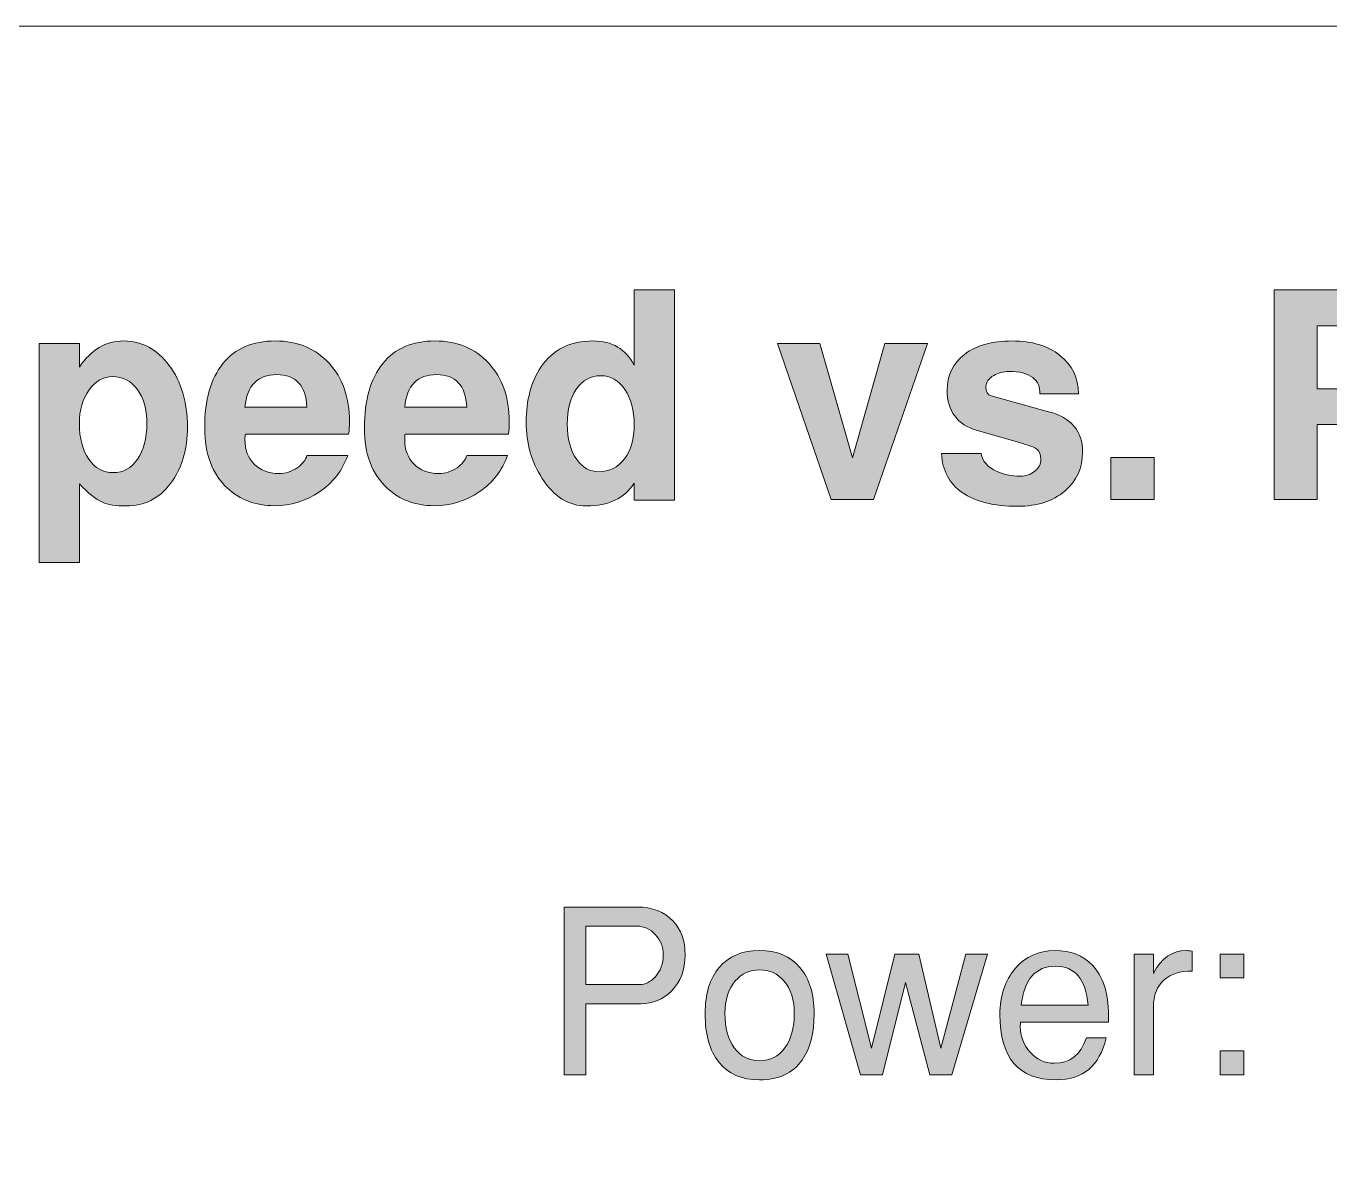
# Model space of a CAD drawing. Header units: inches. Extents: x 1.03 to 7.31, y -7.43 to -0.85.
# Drawn here: x 3.13 to 4.075, y -1.68 to -0.848 of the extents above; entities that cross this region are included whole.
import ezdxf

# ---------------------------------------------------------------- set-up
doc = ezdxf.new("R2010")
doc.units = ezdxf.units.IN
doc.header["$MEASUREMENT"] = 0
doc.layers.add('Layer 1', color=7, linetype='Continuous')

# ---------------------------------------------------------------- blocks, each defined once
blk = doc.blocks.new('block 18')
at = {"layer": 'Layer 1', "true_color": 0xed1f24}
h = blk.add_hatch(color=240, dxfattribs=at)
h.dxf.hatch_style = 2
edge = h.paths.add_edge_path()
edge.add_spline(control_points=[(3.60744, -1.5207), (3.60744, -1.53159), (3.60411, -1.54036), (3.59745, -1.54703), (3.59144, -1.55315), (3.58405, -1.5562), (3.57528, -1.5562), (3.57528, -1.5562), (3.53545, -1.5562), (3.53545, -1.5562), (3.53545, -1.5562), (3.53545, -1.6077), (3.53545, -1.6077), (3.53545, -1.6077), (3.51978, -1.6077), (3.51978, -1.6077), (3.51978, -1.6077), (3.51978, -1.4862), (3.51978, -1.4862), (3.51978, -1.4862), (3.57278, -1.4862), (3.57278, -1.4862), (3.58367, -1.4862), (3.59228, -1.48954), (3.59861, -1.4962), (3.6045, -1.50254), (3.60744, -1.5107), (3.60744, -1.5207)], knot_values=[0, 0, 0, 0, 1, 1, 1, 2, 2, 2, 3, 3, 3, 4, 4, 4, 5, 5, 5, 6, 6, 6, 7, 7, 7, 8, 8, 8, 9, 9, 9, 9], degree=3, periodic=1)
edge = h.paths.add_edge_path()
edge.add_spline(control_points=[(3.59161, -1.5207), (3.59161, -1.51514), (3.58972, -1.51031), (3.58594, -1.5062), (3.58217, -1.50209), (3.57772, -1.50003), (3.57261, -1.50003), (3.57261, -1.50003), (3.53545, -1.50003), (3.53545, -1.50003), (3.53545, -1.50003), (3.53545, -1.54237), (3.53545, -1.54237), (3.53545, -1.54237), (3.57461, -1.54237), (3.57461, -1.54237), (3.5785, -1.54237), (3.58217, -1.54053), (3.58561, -1.53687), (3.58961, -1.53253), (3.59161, -1.52715), (3.59161, -1.5207)], knot_values=[0, 0, 0, 0, 1, 1, 1, 2, 2, 2, 3, 3, 3, 4, 4, 4, 5, 5, 5, 6, 6, 6, 7, 7, 7, 7], degree=3, periodic=1)
h = blk.add_hatch(color=240, dxfattribs=at)
h.dxf.hatch_style = 2
edge = h.paths.add_edge_path()
edge.add_spline(control_points=[(3.70094, -1.56337), (3.70094, -1.57759), (3.69805, -1.58881), (3.69227, -1.59703), (3.6855, -1.60659), (3.67522, -1.61137), (3.66144, -1.61137), (3.64844, -1.61137), (3.63855, -1.60709), (3.63177, -1.59853), (3.62522, -1.59031), (3.62194, -1.57859), (3.62194, -1.56337), (3.62194, -1.54915), (3.62536, -1.53798), (3.6322, -1.52987), (3.63902, -1.52176), (3.64878, -1.5177), (3.66144, -1.5177), (3.67411, -1.5177), (3.68386, -1.52176), (3.69069, -1.52987), (3.69753, -1.53798), (3.70094, -1.54915), (3.70094, -1.56337)], knot_values=[0, 0, 0, 0, 1, 1, 1, 2, 2, 2, 3, 3, 3, 4, 4, 4, 5, 5, 5, 6, 6, 6, 7, 7, 7, 8, 8, 8, 8], degree=3, periodic=1)
edge = h.paths.add_edge_path()
edge.add_spline(control_points=[(3.68661, -1.56337), (3.68661, -1.55348), (3.68411, -1.54559), (3.67911, -1.5397), (3.67455, -1.53437), (3.66867, -1.5317), (3.66144, -1.5317), (3.65422, -1.5317), (3.64833, -1.53437), (3.64378, -1.5397), (3.63877, -1.54559), (3.63628, -1.55348), (3.63628, -1.56337), (3.63628, -1.5737), (3.63855, -1.58198), (3.64311, -1.5882), (3.64766, -1.59442), (3.65377, -1.59753), (3.66144, -1.59753), (3.66911, -1.59753), (3.67522, -1.59442), (3.67978, -1.5882), (3.68433, -1.58198), (3.68661, -1.5737), (3.68661, -1.56337)], knot_values=[0, 0, 0, 0, 1, 1, 1, 2, 2, 2, 3, 3, 3, 4, 4, 4, 5, 5, 5, 6, 6, 6, 7, 7, 7, 8, 8, 8, 8], degree=3, periodic=1)
h = blk.add_hatch(color=240, dxfattribs=at)
h.dxf.hatch_style = 2
h.paths.add_polyline_path([(3.82661, -1.5202), (3.80079, -1.6077), (3.78497, -1.6077), (3.76725, -1.54076), (3.75042, -1.6077), (3.73461, -1.6077), (3.70961, -1.5202), (3.72538, -1.5202), (3.74263, -1.58845), (3.75945, -1.5202), (3.77677, -1.5202), (3.79294, -1.58853), (3.81094, -1.5202)])
h = blk.add_hatch(color=240, dxfattribs=at)
h.dxf.hatch_style = 2
edge = h.paths.add_edge_path()
edge.add_spline(control_points=[(3.91444, -1.56436), (3.91444, -1.56648), (3.91439, -1.5682), (3.91427, -1.56953), (3.91427, -1.56953), (3.85061, -1.56953), (3.85061, -1.56953), (3.8505, -1.57031), (3.85044, -1.57142), (3.85044, -1.57287), (3.85044, -1.57987), (3.85285, -1.58603), (3.85767, -1.59137), (3.86249, -1.5967), (3.86823, -1.59937), (3.87488, -1.59937), (3.8864, -1.59937), (3.89421, -1.59325), (3.89832, -1.58103), (3.89832, -1.58103), (3.91261, -1.58103), (3.91261, -1.58103), (3.90795, -1.60126), (3.89589, -1.61137), (3.87644, -1.61137), (3.84922, -1.61137), (3.83561, -1.59559), (3.83561, -1.56403), (3.83561, -1.55048), (3.83933, -1.53937), (3.84677, -1.5307), (3.85422, -1.52203), (3.86378, -1.5177), (3.87544, -1.5177), (3.88689, -1.5177), (3.896, -1.52126), (3.90278, -1.52837), (3.91044, -1.53648), (3.91433, -1.54848), (3.91444, -1.56436)], knot_values=[0, 0, 0, 0, 1, 1, 1, 2, 2, 2, 3, 3, 3, 4, 4, 4, 5, 5, 5, 6, 6, 6, 7, 7, 7, 8, 8, 8, 9, 9, 9, 10, 10, 10, 11, 11, 11, 12, 12, 12, 13, 13, 13, 13], degree=3, periodic=1)
edge = h.paths.add_edge_path()
edge.add_spline(control_points=[(3.89961, -1.5572), (3.89782, -1.53843), (3.88996, -1.52903), (3.87603, -1.52903), (3.86153, -1.52903), (3.85322, -1.53843), (3.85111, -1.5572), (3.85111, -1.5572), (3.89961, -1.5572), (3.89961, -1.5572)], knot_values=[0, 0, 0, 0, 1, 1, 1, 2, 2, 2, 3, 3, 3, 3], degree=3, periodic=1)
h = blk.add_hatch(color=240, dxfattribs=at)
h.dxf.hatch_style = 2
edge = h.paths.add_edge_path()
edge.add_spline(control_points=[(3.97494, -1.53253), (3.96638, -1.53253), (3.95966, -1.53465), (3.95477, -1.53887), (3.94955, -1.54353), (3.94694, -1.55014), (3.94694, -1.5587), (3.94694, -1.5587), (3.94694, -1.6077), (3.94694, -1.6077), (3.94694, -1.6077), (3.93294, -1.6077), (3.93294, -1.6077), (3.93294, -1.6077), (3.93294, -1.5202), (3.93294, -1.5202), (3.93294, -1.5202), (3.94694, -1.5202), (3.94694, -1.5202), (3.94694, -1.5202), (3.94694, -1.5342), (3.94694, -1.5342), (3.95249, -1.5232), (3.9605, -1.5177), (3.97094, -1.5177), (3.97183, -1.5177), (3.97316, -1.51781), (3.97494, -1.51803), (3.97494, -1.51803), (3.97494, -1.53253), (3.97494, -1.53253)], knot_values=[0, 0, 0, 0, 1, 1, 1, 2, 2, 2, 3, 3, 3, 4, 4, 4, 5, 5, 5, 6, 6, 6, 7, 7, 7, 8, 8, 8, 9, 9, 9, 10, 10, 10, 10], degree=3, periodic=1)
h = blk.add_hatch(color=240, dxfattribs=at)
h.dxf.hatch_style = 2
h.paths.add_polyline_path([(4.01261, -1.53754), (3.99527, -1.53754), (3.99527, -1.5202), (4.01261, -1.5202)])
h.paths.add_polyline_path([(4.01261, -1.6077), (3.99527, -1.6077), (3.99527, -1.59037), (4.01261, -1.59037)])
at = {"layer": 'Layer 1', "lineweight": 0}
for points in [[(3.82661, -1.5202), (3.80079, -1.6077), (3.78497, -1.6077), (3.76725, -1.54076), (3.75042, -1.6077), (3.73461, -1.6077), (3.70961, -1.5202), (3.72538, -1.5202), (3.74263, -1.58845), (3.75945, -1.5202), (3.77677, -1.5202), (3.79294, -1.58853), (3.81094, -1.5202), (3.82661, -1.5202)], [(4.01261, -1.53754), (3.99527, -1.53754), (3.99527, -1.5202), (4.01261, -1.5202), (4.01261, -1.53754)], [(4.01261, -1.6077), (3.99527, -1.6077), (3.99527, -1.59037), (4.01261, -1.59037), (4.01261, -1.6077)]]:
    blk.add_lwpolyline(points, dxfattribs=at)
for points, knots in [([(3.60744, -1.5207), (3.60744, -1.53159), (3.60411, -1.54036), (3.59745, -1.54703), (3.59144, -1.55315), (3.58405, -1.5562), (3.57528, -1.5562), (3.57528, -1.5562), (3.53545, -1.5562), (3.53545, -1.5562), (3.53545, -1.5562), (3.53545, -1.6077), (3.53545, -1.6077), (3.53545, -1.6077), (3.51978, -1.6077), (3.51978, -1.6077), (3.51978, -1.6077), (3.51978, -1.4862), (3.51978, -1.4862), (3.51978, -1.4862), (3.57278, -1.4862), (3.57278, -1.4862), (3.58367, -1.4862), (3.59228, -1.48954), (3.59861, -1.4962), (3.6045, -1.50254), (3.60744, -1.5107), (3.60744, -1.5207)], [0, 0, 0, 0, 1, 1, 1, 2, 2, 2, 3, 3, 3, 4, 4, 4, 5, 5, 5, 6, 6, 6, 7, 7, 7, 8, 8, 8, 9, 9, 9, 9]), ([(3.59161, -1.5207), (3.59161, -1.51514), (3.58972, -1.51031), (3.58594, -1.5062), (3.58217, -1.50209), (3.57772, -1.50003), (3.57261, -1.50003), (3.57261, -1.50003), (3.53545, -1.50003), (3.53545, -1.50003), (3.53545, -1.50003), (3.53545, -1.54237), (3.53545, -1.54237), (3.53545, -1.54237), (3.57461, -1.54237), (3.57461, -1.54237), (3.5785, -1.54237), (3.58217, -1.54053), (3.58561, -1.53687), (3.58961, -1.53253), (3.59161, -1.52715), (3.59161, -1.5207)], [0, 0, 0, 0, 1, 1, 1, 2, 2, 2, 3, 3, 3, 4, 4, 4, 5, 5, 5, 6, 6, 6, 7, 7, 7, 7]), ([(3.70094, -1.56337), (3.70094, -1.57759), (3.69805, -1.58881), (3.69227, -1.59703), (3.6855, -1.60659), (3.67522, -1.61137), (3.66144, -1.61137), (3.64844, -1.61137), (3.63855, -1.60709), (3.63177, -1.59853), (3.62522, -1.59031), (3.62194, -1.57859), (3.62194, -1.56337), (3.62194, -1.54915), (3.62536, -1.53798), (3.6322, -1.52987), (3.63902, -1.52176), (3.64878, -1.5177), (3.66144, -1.5177), (3.67411, -1.5177), (3.68386, -1.52176), (3.69069, -1.52987), (3.69753, -1.53798), (3.70094, -1.54915), (3.70094, -1.56337)], [0, 0, 0, 0, 1, 1, 1, 2, 2, 2, 3, 3, 3, 4, 4, 4, 5, 5, 5, 6, 6, 6, 7, 7, 7, 8, 8, 8, 8]), ([(3.91444, -1.56436), (3.91444, -1.56648), (3.91439, -1.5682), (3.91427, -1.56953), (3.91427, -1.56953), (3.85061, -1.56953), (3.85061, -1.56953), (3.8505, -1.57031), (3.85044, -1.57142), (3.85044, -1.57287), (3.85044, -1.57987), (3.85285, -1.58603), (3.85767, -1.59137), (3.86249, -1.5967), (3.86823, -1.59937), (3.87488, -1.59937), (3.8864, -1.59937), (3.89421, -1.59325), (3.89832, -1.58103), (3.89832, -1.58103), (3.91261, -1.58103), (3.91261, -1.58103), (3.90795, -1.60126), (3.89589, -1.61137), (3.87644, -1.61137), (3.84922, -1.61137), (3.83561, -1.59559), (3.83561, -1.56403), (3.83561, -1.55048), (3.83933, -1.53937), (3.84677, -1.5307), (3.85422, -1.52203), (3.86378, -1.5177), (3.87544, -1.5177), (3.88689, -1.5177), (3.896, -1.52126), (3.90278, -1.52837), (3.91044, -1.53648), (3.91433, -1.54848), (3.91444, -1.56436)], [0, 0, 0, 0, 1, 1, 1, 2, 2, 2, 3, 3, 3, 4, 4, 4, 5, 5, 5, 6, 6, 6, 7, 7, 7, 8, 8, 8, 9, 9, 9, 10, 10, 10, 11, 11, 11, 12, 12, 12, 13, 13, 13, 13]), ([(3.97494, -1.53253), (3.96638, -1.53253), (3.95966, -1.53465), (3.95477, -1.53887), (3.94955, -1.54353), (3.94694, -1.55014), (3.94694, -1.5587), (3.94694, -1.5587), (3.94694, -1.6077), (3.94694, -1.6077), (3.94694, -1.6077), (3.93294, -1.6077), (3.93294, -1.6077), (3.93294, -1.6077), (3.93294, -1.5202), (3.93294, -1.5202), (3.93294, -1.5202), (3.94694, -1.5202), (3.94694, -1.5202), (3.94694, -1.5202), (3.94694, -1.5342), (3.94694, -1.5342), (3.95249, -1.5232), (3.9605, -1.5177), (3.97094, -1.5177), (3.97183, -1.5177), (3.97316, -1.51781), (3.97494, -1.51803), (3.97494, -1.51803), (3.97494, -1.53253), (3.97494, -1.53253)], [0, 0, 0, 0, 1, 1, 1, 2, 2, 2, 3, 3, 3, 4, 4, 4, 5, 5, 5, 6, 6, 6, 7, 7, 7, 8, 8, 8, 9, 9, 9, 10, 10, 10, 10]), ([(3.89961, -1.5572), (3.89782, -1.53843), (3.88996, -1.52903), (3.87603, -1.52903), (3.86153, -1.52903), (3.85322, -1.53843), (3.85111, -1.5572), (3.85111, -1.5572), (3.89961, -1.5572), (3.89961, -1.5572)], [0, 0, 0, 0, 1, 1, 1, 2, 2, 2, 3, 3, 3, 3]), ([(3.68661, -1.56337), (3.68661, -1.55348), (3.68411, -1.54559), (3.67911, -1.5397), (3.67455, -1.53437), (3.66867, -1.5317), (3.66144, -1.5317), (3.65422, -1.5317), (3.64833, -1.53437), (3.64378, -1.5397), (3.63877, -1.54559), (3.63628, -1.55348), (3.63628, -1.56337), (3.63628, -1.5737), (3.63855, -1.58198), (3.64311, -1.5882), (3.64766, -1.59442), (3.65377, -1.59753), (3.66144, -1.59753), (3.66911, -1.59753), (3.67522, -1.59442), (3.67978, -1.5882), (3.68433, -1.58198), (3.68661, -1.5737), (3.68661, -1.56337)], [0, 0, 0, 0, 1, 1, 1, 2, 2, 2, 3, 3, 3, 4, 4, 4, 5, 5, 5, 6, 6, 6, 7, 7, 7, 8, 8, 8, 8])]:
    blk.add_open_spline(points, degree=3, knots=knots, dxfattribs=at)
blk = doc.blocks.new('block 25')
at = {"layer": 'Layer 1', "true_color": 0xed1f24}
h = blk.add_hatch(color=240, dxfattribs=at)
h.dxf.hatch_style = 2
edge = h.paths.add_edge_path()
edge.add_spline(control_points=[(3.59973, -1.1913), (3.59973, -1.1913), (3.57056, -1.1913), (3.57056, -1.1913), (3.57056, -1.1913), (3.57056, -1.17902), (3.57056, -1.17902), (3.56334, -1.18999), (3.55182, -1.19548), (3.53598, -1.19548), (3.5232, -1.19548), (3.51251, -1.18888), (3.5039, -1.17568), (3.49612, -1.16359), (3.49223, -1.14999), (3.49223, -1.13485), (3.49223, -1.11874), (3.49578, -1.1054), (3.50286, -1.09485), (3.51147, -1.08221), (3.52411, -1.07589), (3.54077, -1.07589), (3.55452, -1.07589), (3.56445, -1.08172), (3.57056, -1.09339), (3.57056, -1.09339), (3.57056, -1.0388), (3.57056, -1.0388), (3.57056, -1.0388), (3.59973, -1.0388), (3.59973, -1.0388), (3.59973, -1.0388), (3.59973, -1.1913), (3.59973, -1.1913)], knot_values=[0, 0, 0, 0, 1, 1, 1, 2, 2, 2, 3, 3, 3, 4, 4, 4, 5, 5, 5, 6, 6, 6, 7, 7, 7, 8, 8, 8, 9, 9, 9, 10, 10, 10, 11, 11, 11, 11], degree=3, periodic=1)
edge = h.paths.add_edge_path()
edge.add_spline(control_points=[(3.57056, -1.13662), (3.57056, -1.12623), (3.56828, -1.11772), (3.56372, -1.11107), (3.55916, -1.10442), (3.55342, -1.10109), (3.5465, -1.10109), (3.53904, -1.10109), (3.53309, -1.10428), (3.52866, -1.11065), (3.52423, -1.11702), (3.52203, -1.12554), (3.52203, -1.1362), (3.52203, -1.147), (3.52431, -1.15552), (3.52887, -1.16175), (3.53302, -1.1677), (3.53834, -1.17068), (3.54484, -1.17068), (3.55245, -1.17068), (3.55863, -1.16753), (3.56341, -1.16123), (3.56818, -1.15493), (3.57056, -1.14673), (3.57056, -1.13662)], knot_values=[0, 0, 0, 0, 1, 1, 1, 2, 2, 2, 3, 3, 3, 4, 4, 4, 5, 5, 5, 6, 6, 6, 7, 7, 7, 8, 8, 8, 8], degree=3, periodic=1)
h = blk.add_hatch(color=240, dxfattribs=at)
h.dxf.hatch_style = 2
edge = h.paths.add_edge_path()
edge.add_spline(control_points=[(4.15057, -1.08735), (4.15057, -1.10138), (4.1464, -1.11308), (4.13807, -1.12245), (4.12973, -1.13183), (4.12015, -1.13652), (4.10931, -1.13652), (4.10931, -1.13652), (4.06578, -1.13652), (4.06578, -1.13652), (4.06578, -1.13652), (4.06578, -1.19068), (4.06578, -1.19068), (4.06578, -1.19068), (4.03453, -1.19068), (4.03453, -1.19068), (4.03453, -1.19068), (4.03453, -1.0388), (4.03453, -1.0388), (4.03453, -1.0388), (4.10598, -1.0388), (4.10598, -1.0388), (4.1207, -1.0388), (4.13182, -1.04311), (4.13932, -1.05172), (4.14682, -1.06034), (4.15057, -1.07221), (4.15057, -1.08735)], knot_values=[0, 0, 0, 0, 1, 1, 1, 2, 2, 2, 3, 3, 3, 4, 4, 4, 5, 5, 5, 6, 6, 6, 7, 7, 7, 8, 8, 8, 9, 9, 9, 9], degree=3, periodic=1)
edge = h.paths.add_edge_path()
edge.add_spline(control_points=[(4.12035, -1.08547), (4.12035, -1.07922), (4.11869, -1.07423), (4.11536, -1.07048), (4.11203, -1.06672), (4.10737, -1.06485), (4.1014, -1.06485), (4.1014, -1.06485), (4.06578, -1.06485), (4.06578, -1.06485), (4.06578, -1.06485), (4.06578, -1.11047), (4.06578, -1.11047), (4.06578, -1.11047), (4.10223, -1.11047), (4.10223, -1.11047), (4.10723, -1.11047), (4.11154, -1.10776), (4.11515, -1.10235), (4.11862, -1.09734), (4.12035, -1.09172), (4.12035, -1.08547)], knot_values=[0, 0, 0, 0, 1, 1, 1, 2, 2, 2, 3, 3, 3, 4, 4, 4, 5, 5, 5, 6, 6, 6, 7, 7, 7, 7], degree=3, periodic=1)
h = blk.add_hatch(color=240, dxfattribs=at)
h.dxf.hatch_style = 2
edge = h.paths.add_edge_path()
edge.add_spline(control_points=[(3.24661, -1.13797), (3.24661, -1.15464), (3.24251, -1.16839), (3.23432, -1.17922), (3.22612, -1.19006), (3.21543, -1.19548), (3.20224, -1.19548), (3.19474, -1.19548), (3.18897, -1.19457), (3.18494, -1.19276), (3.18022, -1.19068), (3.17466, -1.18624), (3.16828, -1.17943), (3.16828, -1.17943), (3.16828, -1.23651), (3.16828, -1.23651), (3.16828, -1.23651), (3.13911, -1.23651), (3.13911, -1.23651), (3.13911, -1.23651), (3.13911, -1.07777), (3.13911, -1.07777), (3.13911, -1.07777), (3.16828, -1.07777), (3.16828, -1.07777), (3.16828, -1.07777), (3.16828, -1.09485), (3.16828, -1.09485), (3.17675, -1.08221), (3.18745, -1.07589), (3.20036, -1.07589), (3.21356, -1.07589), (3.22456, -1.08179), (3.23338, -1.09359), (3.2422, -1.1054), (3.24661, -1.1202), (3.24661, -1.13797)], knot_values=[0, 0, 0, 0, 1, 1, 1, 2, 2, 2, 3, 3, 3, 4, 4, 4, 5, 5, 5, 6, 6, 6, 7, 7, 7, 8, 8, 8, 9, 9, 9, 10, 10, 10, 11, 11, 11, 12, 12, 12, 12], degree=3, periodic=1)
edge = h.paths.add_edge_path()
edge.add_spline(control_points=[(3.21724, -1.13547), (3.21724, -1.12533), (3.21495, -1.11717), (3.21036, -1.111), (3.20578, -1.10482), (3.19973, -1.10173), (3.19223, -1.10173), (3.18557, -1.10173), (3.17991, -1.10495), (3.17526, -1.11141), (3.1706, -1.11787), (3.16828, -1.12596), (3.16828, -1.13568), (3.16828, -1.14638), (3.17053, -1.15499), (3.17505, -1.16151), (3.17956, -1.16804), (3.1855, -1.17131), (3.19286, -1.17131), (3.20008, -1.17131), (3.20595, -1.16804), (3.21046, -1.16151), (3.21498, -1.15499), (3.21724, -1.14631), (3.21724, -1.13547)], knot_values=[0, 0, 0, 0, 1, 1, 1, 2, 2, 2, 3, 3, 3, 4, 4, 4, 5, 5, 5, 6, 6, 6, 7, 7, 7, 8, 8, 8, 8], degree=3, periodic=1)
h = blk.add_hatch(color=240, dxfattribs=at)
h.dxf.hatch_style = 2
edge = h.paths.add_edge_path()
edge.add_spline(control_points=[(3.36411, -1.13443), (3.36411, -1.13776), (3.36391, -1.14075), (3.36348, -1.14339), (3.36348, -1.14339), (3.2887, -1.14339), (3.2887, -1.14339), (3.28842, -1.14422), (3.28828, -1.14554), (3.28828, -1.14735), (3.28828, -1.15471), (3.29055, -1.16065), (3.29509, -1.16516), (3.29963, -1.16968), (3.30555, -1.17193), (3.31284, -1.17193), (3.31766, -1.17193), (3.32213, -1.17055), (3.32626, -1.16777), (3.32998, -1.16513), (3.33232, -1.16214), (3.33328, -1.15881), (3.33328, -1.15881), (3.36286, -1.15881), (3.36286, -1.15881), (3.35897, -1.16978), (3.35213, -1.1786), (3.34234, -1.18526), (3.33255, -1.19193), (3.32161, -1.19527), (3.30953, -1.19527), (3.29605, -1.19527), (3.28474, -1.19103), (3.27557, -1.18256), (3.26459, -1.17242), (3.25911, -1.1579), (3.25911, -1.13901), (3.25911, -1.11874), (3.26352, -1.10315), (3.27234, -1.09224), (3.28116, -1.08134), (3.29383, -1.07589), (3.31036, -1.07589), (3.32647, -1.07589), (3.33946, -1.08127), (3.34932, -1.09203), (3.35918, -1.1028), (3.36411, -1.11693), (3.36411, -1.13443)], knot_values=[0, 0, 0, 0, 1, 1, 1, 2, 2, 2, 3, 3, 3, 4, 4, 4, 5, 5, 5, 6, 6, 6, 7, 7, 7, 8, 8, 8, 9, 9, 9, 10, 10, 10, 11, 11, 11, 12, 12, 12, 13, 13, 13, 14, 14, 14, 15, 15, 15, 16, 16, 16, 16], degree=3, periodic=1)
edge = h.paths.add_edge_path()
edge.add_spline(control_points=[(3.33328, -1.12381), (3.33244, -1.10811), (3.32515, -1.10027), (3.31141, -1.10027), (3.29753, -1.10027), (3.28982, -1.10811), (3.28828, -1.12381), (3.28828, -1.12381), (3.33328, -1.12381), (3.33328, -1.12381)], knot_values=[0, 0, 0, 0, 1, 1, 1, 2, 2, 2, 3, 3, 3, 3], degree=3, periodic=1)
h = blk.add_hatch(color=240, dxfattribs=at)
h.dxf.hatch_style = 2
edge = h.paths.add_edge_path()
edge.add_spline(control_points=[(3.47994, -1.13443), (3.47994, -1.13776), (3.47974, -1.14075), (3.47932, -1.14339), (3.47932, -1.14339), (3.40453, -1.14339), (3.40453, -1.14339), (3.40425, -1.14422), (3.40411, -1.14554), (3.40411, -1.14735), (3.40411, -1.15471), (3.40638, -1.16065), (3.41092, -1.16516), (3.41546, -1.16968), (3.42138, -1.17193), (3.42867, -1.17193), (3.43349, -1.17193), (3.43796, -1.17055), (3.44209, -1.16777), (3.44581, -1.16513), (3.44815, -1.16214), (3.44911, -1.15881), (3.44911, -1.15881), (3.47869, -1.15881), (3.47869, -1.15881), (3.47481, -1.16978), (3.46796, -1.1786), (3.45817, -1.18526), (3.44838, -1.19193), (3.43745, -1.19527), (3.42536, -1.19527), (3.41189, -1.19527), (3.40057, -1.19103), (3.3914, -1.18256), (3.38043, -1.17242), (3.37495, -1.1579), (3.37495, -1.13901), (3.37495, -1.11874), (3.37935, -1.10315), (3.38817, -1.09224), (3.39699, -1.08134), (3.40966, -1.07589), (3.42619, -1.07589), (3.4423, -1.07589), (3.45529, -1.08127), (3.46515, -1.09203), (3.47501, -1.1028), (3.47994, -1.11693), (3.47994, -1.13443)], knot_values=[0, 0, 0, 0, 1, 1, 1, 2, 2, 2, 3, 3, 3, 4, 4, 4, 5, 5, 5, 6, 6, 6, 7, 7, 7, 8, 8, 8, 9, 9, 9, 10, 10, 10, 11, 11, 11, 12, 12, 12, 13, 13, 13, 14, 14, 14, 15, 15, 15, 16, 16, 16, 16], degree=3, periodic=1)
edge = h.paths.add_edge_path()
edge.add_spline(control_points=[(3.44911, -1.12381), (3.44827, -1.10811), (3.44098, -1.10027), (3.42724, -1.10027), (3.41336, -1.10027), (3.40565, -1.10811), (3.40411, -1.12381), (3.40411, -1.12381), (3.44911, -1.12381), (3.44911, -1.12381)], knot_values=[0, 0, 0, 0, 1, 1, 1, 2, 2, 2, 3, 3, 3, 3], degree=3, periodic=1)
h = blk.add_hatch(color=240, dxfattribs=at)
h.dxf.hatch_style = 2
edge = h.paths.add_edge_path()
edge.add_spline(control_points=[(3.89556, -1.1563), (3.89556, -1.16798), (3.89126, -1.17745), (3.88264, -1.18474), (3.87403, -1.19204), (3.86264, -1.19568), (3.84848, -1.19568), (3.83112, -1.19568), (3.81775, -1.19238), (3.80838, -1.18578), (3.799, -1.17919), (3.79397, -1.16978), (3.79327, -1.15756), (3.79327, -1.15756), (3.82202, -1.15756), (3.82202, -1.15756), (3.82313, -1.16326), (3.82682, -1.16749), (3.83306, -1.17026), (3.83792, -1.17263), (3.84369, -1.17381), (3.85036, -1.17381), (3.85465, -1.17381), (3.85824, -1.17261), (3.86108, -1.17024), (3.86393, -1.16786), (3.86536, -1.16499), (3.86536, -1.16163), (3.86536, -1.15827), (3.86439, -1.15582), (3.86245, -1.15428), (3.86092, -1.15316), (3.85754, -1.15184), (3.85228, -1.1503), (3.85228, -1.1503), (3.81934, -1.14081), (3.81934, -1.14081), (3.80473, -1.13651), (3.79744, -1.12673), (3.79744, -1.11147), (3.79744, -1.10079), (3.8016, -1.09219), (3.80994, -1.08567), (3.81827, -1.07915), (3.8298, -1.07589), (3.84452, -1.07589), (3.85883, -1.07589), (3.87039, -1.07936), (3.87921, -1.0863), (3.88803, -1.09325), (3.8925, -1.10255), (3.89265, -1.11422), (3.89265, -1.11422), (3.86452, -1.11422), (3.86452, -1.11422), (3.86494, -1.10936), (3.86323, -1.10544), (3.85942, -1.10245), (3.8556, -1.09947), (3.84987, -1.09797), (3.84223, -1.09797), (3.83806, -1.09797), (3.83438, -1.09894), (3.83119, -1.10089), (3.82744, -1.10297), (3.82556, -1.10568), (3.82556, -1.10902), (3.82556, -1.11277), (3.82682, -1.11499), (3.82931, -1.11568), (3.82931, -1.11568), (3.87098, -1.12714), (3.87098, -1.12714), (3.88736, -1.13159), (3.89556, -1.1413), (3.89556, -1.1563)], knot_values=[0, 0, 0, 0, 1, 1, 1, 2, 2, 2, 3, 3, 3, 4, 4, 4, 5, 5, 5, 6, 6, 6, 7, 7, 7, 8, 8, 8, 9, 9, 9, 10, 10, 10, 11, 11, 11, 12, 12, 12, 13, 13, 13, 14, 14, 14, 15, 15, 15, 16, 16, 16, 17, 17, 17, 18, 18, 18, 19, 19, 19, 20, 20, 20, 21, 21, 21, 22, 22, 22, 23, 23, 23, 24, 24, 24, 25, 25, 25, 25], degree=3, periodic=1)
h = blk.add_hatch(color=240, dxfattribs=at)
h.dxf.hatch_style = 2
h.paths.add_polyline_path([(3.78307, -1.07777), (3.7439, -1.19068), (3.71327, -1.19068), (3.67432, -1.07777), (3.70515, -1.07777), (3.72869, -1.16047), (3.75223, -1.07777)])
h = blk.add_hatch(color=240, dxfattribs=at)
h.dxf.hatch_style = 2
h.paths.add_polyline_path([(3.94744, -1.19068), (3.91619, -1.19068), (3.91619, -1.16026), (3.94744, -1.16026)])
at = {"layer": 'Layer 1', "lineweight": 0}
for points in [[(3.78307, -1.07777), (3.7439, -1.19068), (3.71327, -1.19068), (3.67432, -1.07777), (3.70515, -1.07777), (3.72869, -1.16047), (3.75223, -1.07777), (3.78307, -1.07777)], [(3.94744, -1.19068), (3.91619, -1.19068), (3.91619, -1.16026), (3.94744, -1.16026), (3.94744, -1.19068)]]:
    blk.add_lwpolyline(points, dxfattribs=at)
for points, knots in [([(3.59973, -1.1913), (3.59973, -1.1913), (3.57056, -1.1913), (3.57056, -1.1913), (3.57056, -1.1913), (3.57056, -1.17902), (3.57056, -1.17902), (3.56334, -1.18999), (3.55182, -1.19548), (3.53598, -1.19548), (3.5232, -1.19548), (3.51251, -1.18888), (3.5039, -1.17568), (3.49612, -1.16359), (3.49223, -1.14999), (3.49223, -1.13485), (3.49223, -1.11874), (3.49578, -1.1054), (3.50286, -1.09485), (3.51147, -1.08221), (3.52411, -1.07589), (3.54077, -1.07589), (3.55452, -1.07589), (3.56445, -1.08172), (3.57056, -1.09339), (3.57056, -1.09339), (3.57056, -1.0388), (3.57056, -1.0388), (3.57056, -1.0388), (3.59973, -1.0388), (3.59973, -1.0388), (3.59973, -1.0388), (3.59973, -1.1913), (3.59973, -1.1913)], [0, 0, 0, 0, 1, 1, 1, 2, 2, 2, 3, 3, 3, 4, 4, 4, 5, 5, 5, 6, 6, 6, 7, 7, 7, 8, 8, 8, 9, 9, 9, 10, 10, 10, 11, 11, 11, 11]), ([(4.15057, -1.08735), (4.15057, -1.10138), (4.1464, -1.11308), (4.13807, -1.12245), (4.12973, -1.13183), (4.12015, -1.13652), (4.10931, -1.13652), (4.10931, -1.13652), (4.06578, -1.13652), (4.06578, -1.13652), (4.06578, -1.13652), (4.06578, -1.19068), (4.06578, -1.19068), (4.06578, -1.19068), (4.03453, -1.19068), (4.03453, -1.19068), (4.03453, -1.19068), (4.03453, -1.0388), (4.03453, -1.0388), (4.03453, -1.0388), (4.10598, -1.0388), (4.10598, -1.0388), (4.1207, -1.0388), (4.13182, -1.04311), (4.13932, -1.05172), (4.14682, -1.06034), (4.15057, -1.07221), (4.15057, -1.08735)], [0, 0, 0, 0, 1, 1, 1, 2, 2, 2, 3, 3, 3, 4, 4, 4, 5, 5, 5, 6, 6, 6, 7, 7, 7, 8, 8, 8, 9, 9, 9, 9]), ([(4.12035, -1.08547), (4.12035, -1.07922), (4.11869, -1.07423), (4.11536, -1.07048), (4.11203, -1.06672), (4.10737, -1.06485), (4.1014, -1.06485), (4.1014, -1.06485), (4.06578, -1.06485), (4.06578, -1.06485), (4.06578, -1.06485), (4.06578, -1.11047), (4.06578, -1.11047), (4.06578, -1.11047), (4.10223, -1.11047), (4.10223, -1.11047), (4.10723, -1.11047), (4.11154, -1.10776), (4.11515, -1.10235), (4.11862, -1.09734), (4.12035, -1.09172), (4.12035, -1.08547)], [0, 0, 0, 0, 1, 1, 1, 2, 2, 2, 3, 3, 3, 4, 4, 4, 5, 5, 5, 6, 6, 6, 7, 7, 7, 7]), ([(3.24661, -1.13797), (3.24661, -1.15464), (3.24251, -1.16839), (3.23432, -1.17922), (3.22612, -1.19006), (3.21543, -1.19548), (3.20224, -1.19548), (3.19474, -1.19548), (3.18897, -1.19457), (3.18494, -1.19276), (3.18022, -1.19068), (3.17466, -1.18624), (3.16828, -1.17943), (3.16828, -1.17943), (3.16828, -1.23651), (3.16828, -1.23651), (3.16828, -1.23651), (3.13911, -1.23651), (3.13911, -1.23651), (3.13911, -1.23651), (3.13911, -1.07777), (3.13911, -1.07777), (3.13911, -1.07777), (3.16828, -1.07777), (3.16828, -1.07777), (3.16828, -1.07777), (3.16828, -1.09485), (3.16828, -1.09485), (3.17675, -1.08221), (3.18745, -1.07589), (3.20036, -1.07589), (3.21356, -1.07589), (3.22456, -1.08179), (3.23338, -1.09359), (3.2422, -1.1054), (3.24661, -1.1202), (3.24661, -1.13797)], [0, 0, 0, 0, 1, 1, 1, 2, 2, 2, 3, 3, 3, 4, 4, 4, 5, 5, 5, 6, 6, 6, 7, 7, 7, 8, 8, 8, 9, 9, 9, 10, 10, 10, 11, 11, 11, 12, 12, 12, 12]), ([(3.36411, -1.13443), (3.36411, -1.13776), (3.36391, -1.14075), (3.36348, -1.14339), (3.36348, -1.14339), (3.2887, -1.14339), (3.2887, -1.14339), (3.28842, -1.14422), (3.28828, -1.14554), (3.28828, -1.14735), (3.28828, -1.15471), (3.29055, -1.16065), (3.29509, -1.16516), (3.29963, -1.16968), (3.30555, -1.17193), (3.31284, -1.17193), (3.31766, -1.17193), (3.32213, -1.17055), (3.32626, -1.16777), (3.32998, -1.16513), (3.33232, -1.16214), (3.33328, -1.15881), (3.33328, -1.15881), (3.36286, -1.15881), (3.36286, -1.15881), (3.35897, -1.16978), (3.35213, -1.1786), (3.34234, -1.18526), (3.33255, -1.19193), (3.32161, -1.19527), (3.30953, -1.19527), (3.29605, -1.19527), (3.28474, -1.19103), (3.27557, -1.18256), (3.26459, -1.17242), (3.25911, -1.1579), (3.25911, -1.13901), (3.25911, -1.11874), (3.26352, -1.10315), (3.27234, -1.09224), (3.28116, -1.08134), (3.29383, -1.07589), (3.31036, -1.07589), (3.32647, -1.07589), (3.33946, -1.08127), (3.34932, -1.09203), (3.35918, -1.1028), (3.36411, -1.11693), (3.36411, -1.13443)], [0, 0, 0, 0, 1, 1, 1, 2, 2, 2, 3, 3, 3, 4, 4, 4, 5, 5, 5, 6, 6, 6, 7, 7, 7, 8, 8, 8, 9, 9, 9, 10, 10, 10, 11, 11, 11, 12, 12, 12, 13, 13, 13, 14, 14, 14, 15, 15, 15, 16, 16, 16, 16]), ([(3.47994, -1.13443), (3.47994, -1.13776), (3.47974, -1.14075), (3.47932, -1.14339), (3.47932, -1.14339), (3.40453, -1.14339), (3.40453, -1.14339), (3.40425, -1.14422), (3.40411, -1.14554), (3.40411, -1.14735), (3.40411, -1.15471), (3.40638, -1.16065), (3.41092, -1.16516), (3.41546, -1.16968), (3.42138, -1.17193), (3.42867, -1.17193), (3.43349, -1.17193), (3.43796, -1.17055), (3.44209, -1.16777), (3.44581, -1.16513), (3.44815, -1.16214), (3.44911, -1.15881), (3.44911, -1.15881), (3.47869, -1.15881), (3.47869, -1.15881), (3.47481, -1.16978), (3.46796, -1.1786), (3.45817, -1.18526), (3.44838, -1.19193), (3.43745, -1.19527), (3.42536, -1.19527), (3.41189, -1.19527), (3.40057, -1.19103), (3.3914, -1.18256), (3.38043, -1.17242), (3.37495, -1.1579), (3.37495, -1.13901), (3.37495, -1.11874), (3.37935, -1.10315), (3.38817, -1.09224), (3.39699, -1.08134), (3.40966, -1.07589), (3.42619, -1.07589), (3.4423, -1.07589), (3.45529, -1.08127), (3.46515, -1.09203), (3.47501, -1.1028), (3.47994, -1.11693), (3.47994, -1.13443)], [0, 0, 0, 0, 1, 1, 1, 2, 2, 2, 3, 3, 3, 4, 4, 4, 5, 5, 5, 6, 6, 6, 7, 7, 7, 8, 8, 8, 9, 9, 9, 10, 10, 10, 11, 11, 11, 12, 12, 12, 13, 13, 13, 14, 14, 14, 15, 15, 15, 16, 16, 16, 16]), ([(3.89556, -1.1563), (3.89556, -1.16798), (3.89126, -1.17745), (3.88264, -1.18474), (3.87403, -1.19204), (3.86264, -1.19568), (3.84848, -1.19568), (3.83112, -1.19568), (3.81775, -1.19238), (3.80838, -1.18578), (3.799, -1.17919), (3.79397, -1.16978), (3.79327, -1.15756), (3.79327, -1.15756), (3.82202, -1.15756), (3.82202, -1.15756), (3.82313, -1.16326), (3.82682, -1.16749), (3.83306, -1.17026), (3.83792, -1.17263), (3.84369, -1.17381), (3.85036, -1.17381), (3.85465, -1.17381), (3.85824, -1.17261), (3.86108, -1.17024), (3.86393, -1.16786), (3.86536, -1.16499), (3.86536, -1.16163), (3.86536, -1.15827), (3.86439, -1.15582), (3.86245, -1.15428), (3.86092, -1.15316), (3.85754, -1.15184), (3.85228, -1.1503), (3.85228, -1.1503), (3.81934, -1.14081), (3.81934, -1.14081), (3.80473, -1.13651), (3.79744, -1.12673), (3.79744, -1.11147), (3.79744, -1.10079), (3.8016, -1.09219), (3.80994, -1.08567), (3.81827, -1.07915), (3.8298, -1.07589), (3.84452, -1.07589), (3.85883, -1.07589), (3.87039, -1.07936), (3.87921, -1.0863), (3.88803, -1.09325), (3.8925, -1.10255), (3.89265, -1.11422), (3.89265, -1.11422), (3.86452, -1.11422), (3.86452, -1.11422), (3.86494, -1.10936), (3.86323, -1.10544), (3.85942, -1.10245), (3.8556, -1.09947), (3.84987, -1.09797), (3.84223, -1.09797), (3.83806, -1.09797), (3.83438, -1.09894), (3.83119, -1.10089), (3.82744, -1.10297), (3.82556, -1.10568), (3.82556, -1.10902), (3.82556, -1.11277), (3.82682, -1.11499), (3.82931, -1.11568), (3.82931, -1.11568), (3.87098, -1.12714), (3.87098, -1.12714), (3.88736, -1.13159), (3.89556, -1.1413), (3.89556, -1.1563)], [0, 0, 0, 0, 1, 1, 1, 2, 2, 2, 3, 3, 3, 4, 4, 4, 5, 5, 5, 6, 6, 6, 7, 7, 7, 8, 8, 8, 9, 9, 9, 10, 10, 10, 11, 11, 11, 12, 12, 12, 13, 13, 13, 14, 14, 14, 15, 15, 15, 16, 16, 16, 17, 17, 17, 18, 18, 18, 19, 19, 19, 20, 20, 20, 21, 21, 21, 22, 22, 22, 23, 23, 23, 24, 24, 24, 25, 25, 25, 25]), ([(3.21724, -1.13547), (3.21724, -1.12533), (3.21495, -1.11717), (3.21036, -1.111), (3.20578, -1.10482), (3.19973, -1.10173), (3.19223, -1.10173), (3.18557, -1.10173), (3.17991, -1.10495), (3.17526, -1.11141), (3.1706, -1.11787), (3.16828, -1.12596), (3.16828, -1.13568), (3.16828, -1.14638), (3.17053, -1.15499), (3.17505, -1.16151), (3.17956, -1.16804), (3.1855, -1.17131), (3.19286, -1.17131), (3.20008, -1.17131), (3.20595, -1.16804), (3.21046, -1.16151), (3.21498, -1.15499), (3.21724, -1.14631), (3.21724, -1.13547)], [0, 0, 0, 0, 1, 1, 1, 2, 2, 2, 3, 3, 3, 4, 4, 4, 5, 5, 5, 6, 6, 6, 7, 7, 7, 8, 8, 8, 8]), ([(3.33328, -1.12381), (3.33244, -1.10811), (3.32515, -1.10027), (3.31141, -1.10027), (3.29753, -1.10027), (3.28982, -1.10811), (3.28828, -1.12381), (3.28828, -1.12381), (3.33328, -1.12381), (3.33328, -1.12381)], [0, 0, 0, 0, 1, 1, 1, 2, 2, 2, 3, 3, 3, 3]), ([(3.44911, -1.12381), (3.44827, -1.10811), (3.44098, -1.10027), (3.42724, -1.10027), (3.41336, -1.10027), (3.40565, -1.10811), (3.40411, -1.12381), (3.40411, -1.12381), (3.44911, -1.12381), (3.44911, -1.12381)], [0, 0, 0, 0, 1, 1, 1, 2, 2, 2, 3, 3, 3, 3]), ([(3.57056, -1.13662), (3.57056, -1.12623), (3.56828, -1.11772), (3.56372, -1.11107), (3.55916, -1.10442), (3.55342, -1.10109), (3.5465, -1.10109), (3.53904, -1.10109), (3.53309, -1.10428), (3.52866, -1.11065), (3.52423, -1.11702), (3.52203, -1.12554), (3.52203, -1.1362), (3.52203, -1.147), (3.52431, -1.15552), (3.52887, -1.16175), (3.53302, -1.1677), (3.53834, -1.17068), (3.54484, -1.17068), (3.55245, -1.17068), (3.55863, -1.16753), (3.56341, -1.16123), (3.56818, -1.15493), (3.57056, -1.14673), (3.57056, -1.13662)], [0, 0, 0, 0, 1, 1, 1, 2, 2, 2, 3, 3, 3, 4, 4, 4, 5, 5, 5, 6, 6, 6, 7, 7, 7, 8, 8, 8, 8])]:
    blk.add_open_spline(points, degree=3, knots=knots, dxfattribs=at)
blk = doc.blocks.new('block 24')
at = {"layer": 'Layer 1'}
blk.add_blockref('block 25', (0, 0), dxfattribs=at)

msp = doc.modelspace()

# ---------------------------------------------------------------- linework, layer by layer
at = {"layer": 'Layer 1', "color": 7, "lineweight": 5, "true_color": 0xffffff}
msp.add_lwpolyline([(7.30854, -7.43052), (1.03326, -7.43052), (1.03326, -0.84767), (7.30854, -0.84767), (7.30854, -7.43052)], dxfattribs=at)

# ---------------------------------------------------------------- block references
at = {"layer": 'Layer 1'}
for name in ['block 24', 'block 18']:
    msp.add_blockref(name, (0, 0), dxfattribs=at)

doc.saveas('drawing.dxf')
